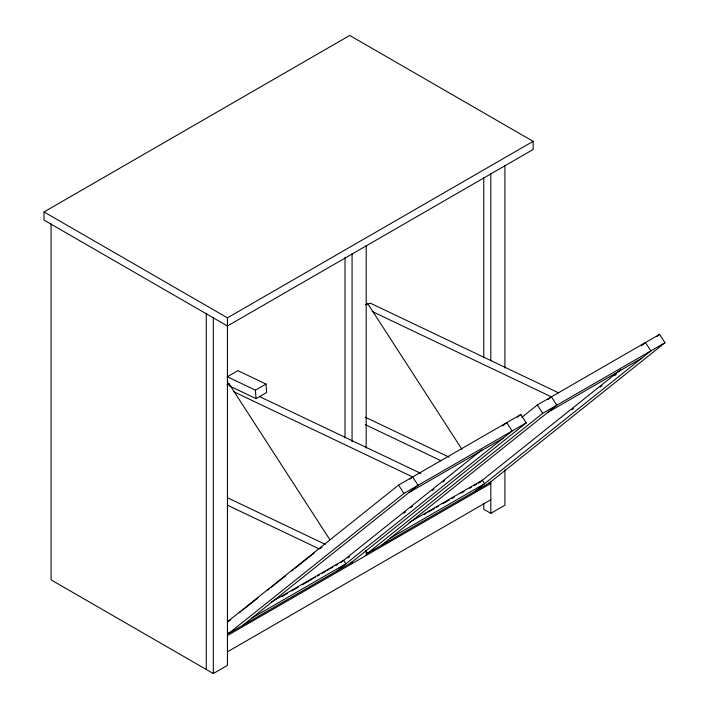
<?xml version="1.0" encoding="UTF-8"?>
<svg xmlns="http://www.w3.org/2000/svg" width="709" height="709" viewBox="0 0 709 709"><rect width="100%" height="100%" fill="white"/><g stroke="black" fill="none" stroke-linecap="round" stroke-linejoin="round"><path stroke-width="1.06" d="M227.429 384.863L228.936 383.658L329.818 539.638M366.163 304.764L367.679 303.558L461.949 449.329M227.536 621.696L398.555 485.089L520.831 414.49L526.238 422.848L350.902 562.902L228.617 633.5L227.421 631.639M228.147 621.722L230.726 619.666M239.323 612.798L241.042 611.424M242.762 610.05L258.236 597.687M267.692 590.136L269.411 588.762M271.13 587.389L285.754 575.708M291.771 570.905L293.491 569.531M295.21 568.157L314.122 553.047M410.068 479.009L412.665 476.935L418.062 485.293L242.726 625.356M228.617 633.5L403.953 493.446L526.238 422.848M502.601 425.923L506.722 422.635L512.128 430.992L336.793 571.046M517.375 417.247L520.831 414.49M521.744 417.406L537.289 404.981L659.574 334.391L664.98 342.739L489.635 482.802L367.359 553.401L365.56 550.609M340.586 562.733L481.81 449.931M347.88 557.948L349.608 556.574M403.846 513.245L405.566 511.871M410.928 507.582L412.656 506.208M432.26 490.548L433.979 489.175M442.886 482.058L444.614 480.675M547.951 399.601L551.407 396.836L556.804 405.193L381.469 545.248M367.359 553.401L542.695 413.338L664.98 342.739M641.344 345.824L645.465 342.536L650.871 350.893L475.526 490.947M656.986 336.456L659.574 334.391M479.328 482.634L620.543 369.832M571.862 409.758L573.581 408.384M600.275 387.061L602.003 385.687M614.455 375.735L616.183 374.361M44.02 211.947L349.723 35.45L533.141 141.348L533.141 149.493L227.438 325.989L44.02 220.091L44.02 211.947L227.438 317.845L533.141 141.348M227.855 384.189L227.314 376.771L237.896 370.665L266.008 384.056L266.619 392.529L256.038 398.635L228.901 385.705M227.022 384.765L228.936 383.658M365.764 304.666L367.679 303.558M367.554 304.631L370.195 303.106L558.648 392.866M227.314 376.771L255.426 390.163L266.008 384.056M408.996 492.542L503.062 438.233M547.738 412.443L641.796 358.134M320.167 548.42L321.93 547.401M271.396 602.012L343.608 560.323L345.859 563.806L251.792 618.106M409.19 522.462L482.35 480.223L484.601 483.698L390.535 538.007M282.058 596.526L284.929 594.869M285.479 594.55L287.375 593.451M291.638 590.996L293.553 589.888M294.031 589.613L298.347 587.123M302.575 584.677L308.282 581.389M308.885 581.043L312.084 579.191M313.67 578.269L315.585 577.17M317.499 576.062L319.422 574.955M322.294 573.297L325.378 571.516M327.283 570.417L329.18 569.318M330.917 568.317L332.831 567.209M335.836 565.481L337.732 564.382M424.221 514.45L426.118 513.351M428.014 512.252L432.295 509.789M432.765 509.514L434.67 508.415M436.567 507.316L438.472 506.226M442.833 503.7L447.024 501.281M447.618 500.935L449.541 499.827M451.456 498.728L454.327 497.062M461.036 493.198L464.12 491.408M469.659 488.217L471.574 487.11M474.569 485.381L476.475 484.282M478.283 483.237L480.197 482.129M227.438 635.539L490.814 483.476L489.05 482.457M227.438 651.828L490.814 499.774M51.075 223.76L51.075 579.873L213.329 673.55L227.438 665.405L227.438 317.845M483.76 503.744L483.76 509.275L490.814 513.351L504.923 505.198L504.923 469.81M372.119 311.455L551.593 396.943M365.365 417.255L449.125 457.154M365.295 424.656L441.069 460.753M259.379 396.508L420.907 473.444M233.376 391.554L412.851 477.042M227.624 497.833L325.342 544.379M227.545 505.233L319.28 548.926M350.308 562.565L352.072 563.584L352.072 561.368M537.289 404.981L542.695 413.338M398.555 485.089L403.953 493.446M255.426 390.163L256.038 398.635M504.923 165.676L504.923 368.068M490.814 173.82L490.814 360.73M490.814 481.278L490.814 513.351M483.76 177.489L483.76 357.761M366.181 245.491L366.181 448.061M366.181 551.008L366.181 555.431M352.072 253.636L352.072 441.813M345.017 257.314L345.017 437.745M213.329 317.437L213.329 673.55M206.275 313.36L206.275 669.473"/></g></svg>
